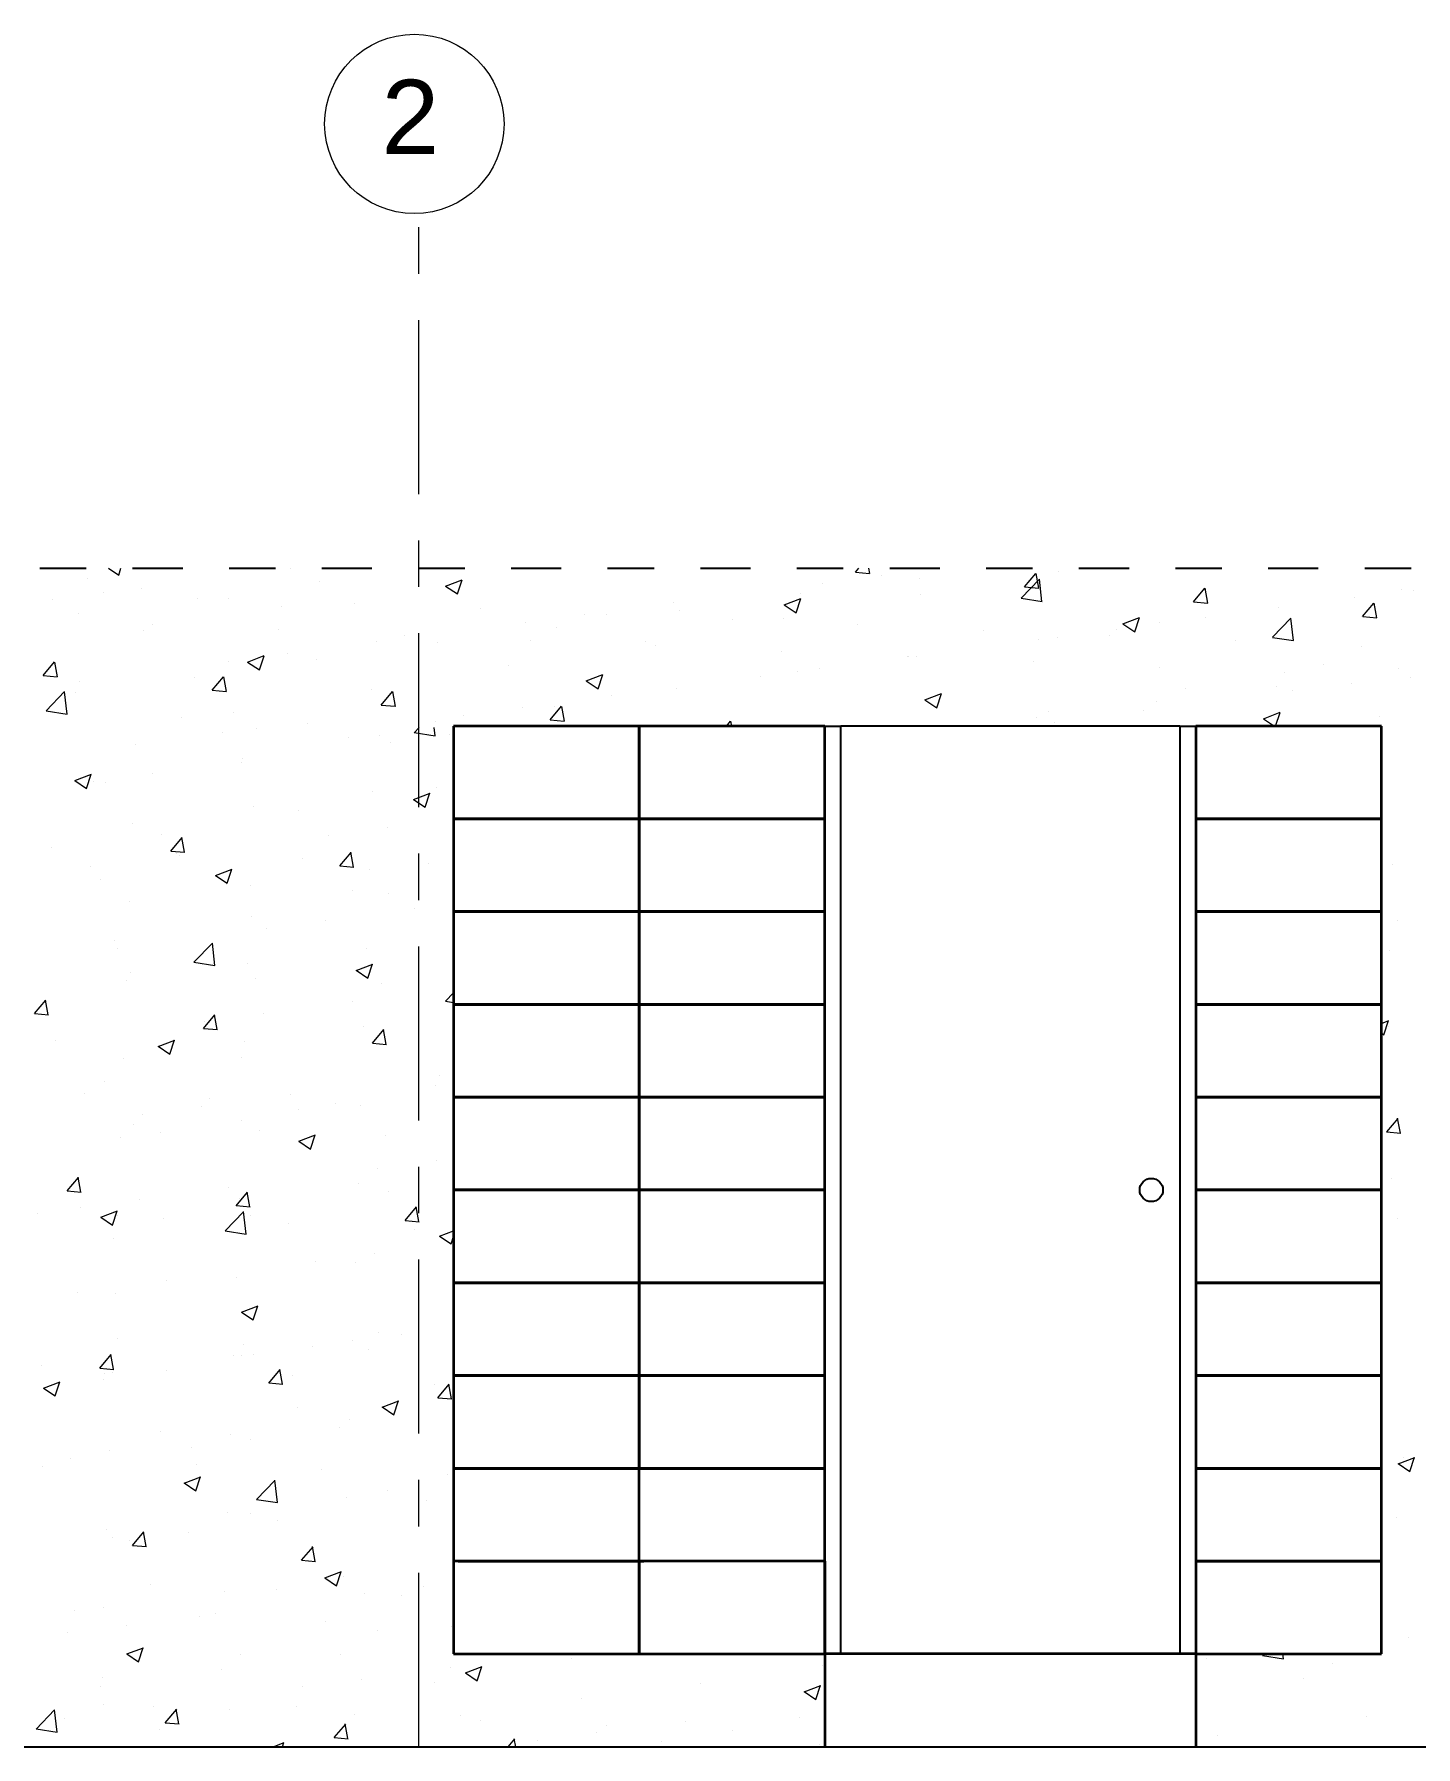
# Model space of a CAD drawing. Header units: inches. Extents: x -1721 to -596, y -6348 to -3031.
# Drawn here: x -817.963 to -814.985, y -3127.985 to -3124.294 of the extents above; entities that cross this region are included whole.
import ezdxf

# ---------------------------------------------------------------- set-up
doc = ezdxf.new("R2010")
doc.units = ezdxf.units.IN
doc.header["$MEASUREMENT"] = 0
for name, pattern in [('$0$ACAD_ISO10W100', [18, 12, -3, 0, -3]), ('$0$CENTERX2', [4, 2.5, -0.5, 0.5, -0.5]), ('$0$CENTRO2', [1.125, 0.75, -0.125, 0.125, -0.125])]:
    doc.linetypes.add(name, pattern=pattern)
for name, color, linetype, lineweight in [('$0$A-ELEV-MBE1', 1, 'Continuous', 35), ('$0$A-ELEV-PATT', 8, 'Continuous', 18), ('$0$AA - serramenti e porte', 4, 'Continuous', 25), ('$0$AA pareti non sezionate', 2, 'Continuous', 25), ('$1$AA - linee quote', 3, 'Continuous', 13)]:
    doc.layers.add(name, color=color, linetype=linetype, lineweight=lineweight)
doc.styles.add('$0$ARIAL', font='Arial.ttf')
doc.styles.add('$4$E-ROMANS', font='romans.shx', dxfattribs={"width": 0.8})
doc.dimstyles.new('$0$E-0100_TICK_12', dxfattribs={"dimscale": 0.001, "dimtxt": 70, "dimasz": 40, "dimexe": 60, "dimexo": 40, "dimgap": 60, "dimtad": 4, "dimdec": 0, "dimlfac": 100, "dimzin": 0, "dimdsep": 46, "dimtxsty": '$4$E-ROMANS', "dimblk": 'OBLIQUE', "dimblk1": 'OBLIQUE', "dimblk2": 'OBLIQUE', "dimcen": 60, "dimclrd": 256, "dimclre": 256, "dimclrt": 256, "dimadec": 0, "dimazin": 0, "dimtfac": 1, "dimtdec": 0, "dimtmove": 1, "dimatfit": 3, "dimldrblk": '$0$_Open90', "dimfxl": 1, "dimtfill": 1, "dimtolj": 1, "dimtzin": 0, "dimlwd": -1, "dimarcsym": 0})

# ---------------------------------------------------------------- blocks, each defined once
blk = doc.blocks.new('_Oblique')
at = {"color": 0, "linetype": 'ByBlock', "lineweight": -2}
blk.add_line((-0.5, -0.5), (0.5, 0.5), dxfattribs=at)
blk = doc.blocks.new('*D1092')
at = {"layer": '$1$AA - linee quote', "linetype": 'Continuous', "lineweight": -2, "transparency": 16777216}
for p, q in [((-820.1293, -3128.0254), (-820.1293, -3128.3208)), ((-817.134, -3128.0254), (-817.134, -3128.3208))]:
    blk.add_line(p, q, dxfattribs=at)
at = {"layer": '$1$AA - linee quote', "transparency": 16777216}
blk.add_line((-820.1293, -3128.2608), (-817.134, -3128.2608), dxfattribs=at)
at = {"layer": 'DEFPOINTS', "color": 0, "linetype": 'Continuous', "transparency": 16777216}
for p in [(-820.1293, -3127.9854), (-817.134, -3127.9854), (-817.134, -3128.2608)]:
    blk.add_point(p, dxfattribs=at)
at = {"layer": '$1$AA - linee quote', "linetype": 'Continuous', "transparency": 16777216, "xscale": 0.04, "yscale": 0.04, "zscale": 0.04, "rotation": 180}
blk.add_blockref('_Oblique', (-820.1293, -3128.2608), dxfattribs=at)
at = {"layer": '$1$AA - linee quote', "linetype": 'Continuous', "transparency": 16777216, "xscale": 0.04, "yscale": 0.04, "zscale": 0.04}
blk.add_blockref('_Oblique', (-817.134, -3128.2608), dxfattribs=at)
at = {"layer": '$1$AA - linee quote', "linetype": 'Continuous', "transparency": 16777216, "insert": (-818.6316, -3128.3558), "char_height": 0.07, "attachment_point": 5, "style": '$4$E-ROMANS', "bg_fill": 3, "box_fill_scale": 1.25, "bg_fill_color": 256, "bg_fill_true_color": 13158600, "bg_fill_transparency": 0}
blk.add_mtext('\\A1;300', dxfattribs=at)
blk = doc.blocks.new('$0$_Open90')
at = {"color": 0, "linetype": 'ByBlock', "lineweight": -2}
for p, q in [((-19.685, 19.685), (0, 0)), ((0, 0), (-39.37, 0)), ((0, 0), (-19.685, -19.685))]:
    blk.add_line(p, q, dxfattribs=at)
blk = doc.blocks.new('*D1093')
at = {"layer": '$1$AA - linee quote', "linetype": 'Continuous', "lineweight": -2, "transparency": 16777216}
for p, q in [((-817.134, -3128.0254), (-817.134, -3128.3208)), ((-811.144, -3128.0254), (-811.144, -3128.3208))]:
    blk.add_line(p, q, dxfattribs=at)
at = {"layer": '$1$AA - linee quote', "transparency": 16777216}
blk.add_line((-817.134, -3128.2608), (-811.144, -3128.2608), dxfattribs=at)
at = {"layer": 'DEFPOINTS', "color": 0, "linetype": 'Continuous', "transparency": 16777216}
for p in [(-817.134, -3127.9854), (-811.144, -3127.9854), (-811.144, -3128.2608)]:
    blk.add_point(p, dxfattribs=at)
at = {"layer": '$1$AA - linee quote', "linetype": 'Continuous', "transparency": 16777216, "xscale": 0.04, "yscale": 0.04, "zscale": 0.04, "rotation": 180}
blk.add_blockref('_Oblique', (-817.134, -3128.2608), dxfattribs=at)
at = {"layer": '$1$AA - linee quote', "linetype": 'Continuous', "transparency": 16777216, "xscale": 0.04, "yscale": 0.04, "zscale": 0.04}
blk.add_blockref('_Oblique', (-811.144, -3128.2608), dxfattribs=at)
at = {"layer": '$1$AA - linee quote', "linetype": 'Continuous', "transparency": 16777216, "insert": (-814.139, -3128.3558), "char_height": 0.07, "attachment_point": 5, "style": '$4$E-ROMANS', "bg_fill": 3, "box_fill_scale": 1.25, "bg_fill_color": 256, "bg_fill_true_color": 13158600, "bg_fill_transparency": 0}
blk.add_mtext('\\A1;599', dxfattribs=at)

msp = doc.modelspace()

# ---------------------------------------------------------------- linework, layer by layer
at = {"layer": '$0$A-ELEV-MBE1', "color": 9, "true_color": 0xd19cc7}
for p, q in [((-816.6593, -3125.7854), (-817.0593, -3125.7854)), ((-817.0593, -3125.7854), (-817.0593, -3125.9854)), ((-816.2593, -3125.7854), (-816.6593, -3125.7854)), ((-816.6593, -3125.7854), (-816.6593, -3125.9854)), ((-816.6593, -3125.9854), (-816.6593, -3125.7854)), ((-816.2593, -3125.9854), (-816.2593, -3125.7854)), ((-815.0593, -3125.7854), (-815.4593, -3125.7854)), ((-815.4593, -3125.7854), (-815.4593, -3125.9854)), ((-815.0593, -3125.9854), (-815.0593, -3125.7854)), ((-816.6593, -3125.9854), (-817.0593, -3125.9854)), ((-817.0593, -3125.9854), (-817.0593, -3126.1854)), ((-817.0593, -3125.9854), (-816.6593, -3125.9854)), ((-816.6593, -3126.1854), (-816.6593, -3125.9854)), ((-816.2593, -3125.9854), (-816.6593, -3125.9854)), ((-816.6593, -3125.9854), (-816.6593, -3126.1854)), ((-816.6593, -3125.9854), (-816.2593, -3125.9854)), ((-816.2593, -3126.1854), (-816.2593, -3125.9854)), ((-815.4593, -3125.9854), (-815.0593, -3125.9854)), ((-815.0593, -3125.9854), (-815.4593, -3125.9854)), ((-815.4593, -3125.9854), (-815.4593, -3126.1854)), ((-815.0593, -3126.1854), (-815.0593, -3125.9854)), ((-817.0593, -3126.1854), (-816.6593, -3126.1854)), ((-816.6593, -3126.1854), (-817.0593, -3126.1854)), ((-817.0593, -3126.1854), (-817.0593, -3126.3854)), ((-816.6593, -3126.1854), (-816.2593, -3126.1854)), ((-816.2593, -3126.1854), (-816.6593, -3126.1854)), ((-816.6593, -3126.1854), (-816.6593, -3126.3854)), ((-816.6593, -3126.3854), (-816.6593, -3126.1854)), ((-816.2593, -3126.3854), (-816.2593, -3126.1854)), ((-815.0593, -3126.1854), (-815.4593, -3126.1854)), ((-815.4593, -3126.1854), (-815.4593, -3126.3854)), ((-815.4593, -3126.1854), (-815.0593, -3126.1854)), ((-815.0593, -3126.3854), (-815.0593, -3126.1854)), ((-816.6593, -3126.3854), (-817.0593, -3126.3854)), ((-817.0593, -3126.3854), (-817.0593, -3126.5854)), ((-817.0593, -3126.3854), (-816.6593, -3126.3854)), ((-816.2593, -3126.3854), (-816.6593, -3126.3854)), ((-816.6593, -3126.3854), (-816.6593, -3126.5854)), ((-816.6593, -3126.3854), (-816.2593, -3126.3854)), ((-816.6593, -3126.5854), (-816.6593, -3126.3854)), ((-816.2593, -3126.5854), (-816.2593, -3126.3854)), ((-815.4593, -3126.3854), (-815.0593, -3126.3854)), ((-815.0593, -3126.3854), (-815.4593, -3126.3854)), ((-815.4593, -3126.3854), (-815.4593, -3126.5854)), ((-815.0593, -3126.5854), (-815.0593, -3126.3854)), ((-816.6593, -3126.5854), (-817.0593, -3126.5854)), ((-817.0593, -3126.5854), (-817.0593, -3126.7854)), ((-817.0593, -3126.5854), (-816.6593, -3126.5854)), ((-816.2593, -3126.5854), (-816.6593, -3126.5854)), ((-816.6593, -3126.5854), (-816.6593, -3126.7854)), ((-816.6593, -3126.5854), (-816.2593, -3126.5854)), ((-816.6593, -3126.7854), (-816.6593, -3126.5854)), ((-816.2593, -3126.7854), (-816.2593, -3126.5854)), ((-815.4593, -3126.5854), (-815.0593, -3126.5854)), ((-815.0593, -3126.5854), (-815.4593, -3126.5854)), ((-815.4593, -3126.5854), (-815.4593, -3126.7854)), ((-815.0593, -3126.7854), (-815.0593, -3126.5854)), ((-817.0593, -3126.7854), (-816.6593, -3126.7854)), ((-816.6593, -3126.7854), (-817.0593, -3126.7854)), ((-817.0593, -3126.7854), (-817.0593, -3126.9854)), ((-816.6593, -3126.7854), (-816.2593, -3126.7854)), ((-816.2593, -3126.7854), (-816.6593, -3126.7854)), ((-816.6593, -3126.7854), (-816.6593, -3126.9854)), ((-816.6593, -3126.9854), (-816.6593, -3126.7854)), ((-816.2593, -3126.9854), (-816.2593, -3126.7854)), ((-815.0593, -3126.7854), (-815.4593, -3126.7854)), ((-815.4593, -3126.7854), (-815.4593, -3126.9854)), ((-815.4593, -3126.7854), (-815.0593, -3126.7854)), ((-815.0593, -3126.9854), (-815.0593, -3126.7854)), ((-816.6593, -3126.9854), (-817.0593, -3126.9854)), ((-817.0593, -3126.9854), (-817.0593, -3127.1854)), ((-817.0593, -3126.9854), (-816.6593, -3126.9854)), ((-816.2593, -3126.9854), (-816.6593, -3126.9854)), ((-816.6593, -3126.9854), (-816.6593, -3127.1854)), ((-816.6593, -3126.9854), (-816.2593, -3126.9854)), ((-816.6593, -3127.1854), (-816.6593, -3126.9854)), ((-816.2593, -3127.1854), (-816.2593, -3126.9854)), ((-815.0593, -3126.9854), (-815.4593, -3126.9854)), ((-815.4593, -3126.9854), (-815.4593, -3127.1854)), ((-815.4593, -3126.9854), (-815.0593, -3126.9854)), ((-815.0593, -3127.1854), (-815.0593, -3126.9854)), ((-816.6593, -3127.1854), (-817.0593, -3127.1854)), ((-817.0593, -3127.1854), (-817.0593, -3127.3854)), ((-817.0593, -3127.1854), (-816.6593, -3127.1854)), ((-816.2593, -3127.1854), (-816.6593, -3127.1854)), ((-816.6593, -3127.1854), (-816.6593, -3127.3854)), ((-816.6593, -3127.1854), (-816.2593, -3127.1854)), ((-816.6593, -3127.3854), (-816.6593, -3127.1854)), ((-816.2593, -3127.3854), (-816.2593, -3127.1854)), ((-815.4593, -3127.1854), (-815.0593, -3127.1854)), ((-815.0593, -3127.1854), (-815.4593, -3127.1854)), ((-815.4593, -3127.1854), (-815.4593, -3127.3854)), ((-815.0593, -3127.3854), (-815.0593, -3127.1854)), ((-816.6593, -3127.3854), (-817.0593, -3127.3854)), ((-817.0593, -3127.3854), (-817.0593, -3127.5854)), ((-817.0593, -3127.3854), (-816.6593, -3127.3854)), ((-816.6593, -3127.5854), (-816.6593, -3127.3854)), ((-816.6593, -3127.3854), (-816.2593, -3127.3854)), ((-816.2593, -3127.3854), (-816.6593, -3127.3854)), ((-816.2593, -3127.5854), (-816.2593, -3127.3854)), ((-815.0593, -3127.3854), (-815.4593, -3127.3854)), ((-815.4593, -3127.3854), (-815.4593, -3127.5854)), ((-815.4593, -3127.3854), (-815.0593, -3127.3854)), ((-815.0593, -3127.5854), (-815.0593, -3127.3854)), ((-816.6593, -3127.5854), (-817.0593, -3127.5854)), ((-817.0593, -3127.5854), (-817.0593, -3127.7854)), ((-817.0493, -3127.5854), (-816.6493, -3127.5854)), ((-816.6593, -3127.7854), (-816.6593, -3127.5854)), ((-816.2593, -3127.5854), (-816.6593, -3127.5854)), ((-816.6593, -3127.5854), (-816.6593, -3127.7854)), ((-816.2593, -3127.5854), (-816.2593, -3127.7854)), ((-815.0593, -3127.5854), (-815.4593, -3127.5854)), ((-815.4593, -3127.5854), (-815.4593, -3127.7854)), ((-815.4593, -3127.5854), (-815.0593, -3127.5854)), ((-815.0593, -3127.7854), (-815.0593, -3127.5854)), ((-817.0593, -3127.7854), (-816.6593, -3127.7854)), ((-816.6593, -3127.7854), (-816.2593, -3127.7854)), ((-816.2593, -3127.7854), (-816.2593, -3127.9854)), ((-815.4593, -3127.7854), (-816.2593, -3127.7854)), ((-815.4593, -3127.7854), (-815.0593, -3127.7854)), ((-815.4593, -3127.7854), (-815.4593, -3127.9854))]:
    msp.add_line(p, q, dxfattribs=at)
at = {"layer": '$0$A-ELEV-MBE1'}
for p, q in [((-817.0593, -3127.5854), (-817.0593, -3127.7854)), ((-816.2593, -3127.5854), (-816.2593, -3127.7854)), ((-816.2593, -3127.7854), (-816.2593, -3127.5854))]:
    msp.add_line(p, q, dxfattribs=at)
at = {"layer": '$0$A-ELEV-PATT', "linetype": 'Continuous'}
for p, q in [((-817.803, -3125.4454), (-817.7813, -3125.46)), ((-817.7813, -3125.46), (-817.7764, -3125.4454)), ((-817.4113, -3125.4459), (-817.4113, -3125.4459)), ((-816.1929, -3125.4537), (-816.1859, -3125.4454)), ((-816.1928, -3125.4538), (-816.1625, -3125.4564)), ((-816.1621, -3125.4566), (-816.1641, -3125.4454)), ((-815.7559, -3125.4517), (-815.7559, -3125.4517)), ((-817.8492, -3125.4675), (-817.8492, -3125.4675)), ((-817.7322, -3125.4881), (-817.7322, -3125.4881)), ((-817.3479, -3125.4729), (-817.3479, -3125.4729)), ((-817.135, -3125.4773), (-817.135, -3125.4773)), ((-817.0766, -3125.4836), (-817.0411, -3125.4699)), ((-817.0765, -3125.4837), (-817.0513, -3125.5007)), ((-817.0512, -3125.5007), (-817.0409, -3125.47)), ((-816.2642, -3125.4776), (-816.2642, -3125.4776)), ((-816.137, -3125.4609), (-816.137, -3125.4609)), ((-816.0554, -3125.4673), (-816.0554, -3125.4673)), ((-815.8362, -3125.51), (-815.7966, -3125.4687)), ((-815.8285, -3125.4856), (-815.804, -3125.4564)), ((-815.8284, -3125.4857), (-815.7981, -3125.4883)), ((-815.7977, -3125.4885), (-815.8036, -3125.4566)), ((-815.791, -3125.5171), (-815.7966, -3125.4688)), ((-815.4641, -3125.5175), (-815.4396, -3125.4883)), ((-815.4333, -3125.5204), (-815.4392, -3125.4885)), ((-817.9246, -3125.5135), (-817.9246, -3125.5135)), ((-817.815, -3125.4983), (-817.815, -3125.4983)), ((-817.6117, -3125.5109), (-817.6117, -3125.5109)), ((-817.5438, -3125.5098), (-817.5438, -3125.5098)), ((-817.4312, -3125.5281), (-817.4312, -3125.5281)), ((-817.2726, -3125.5213), (-817.2726, -3125.5213)), ((-816.585, -3125.5199), (-816.585, -3125.5199)), ((-816.3466, -3125.5242), (-816.311, -3125.5106)), ((-816.3465, -3125.5244), (-816.3212, -3125.5414)), ((-816.3212, -3125.5414), (-816.3109, -3125.5107)), ((-816.312, -3125.4998), (-816.312, -3125.4998)), ((-816.0522, -3125.5025), (-816.0522, -3125.5025)), ((-815.8361, -3125.5101), (-815.7909, -3125.5171)), ((-815.4641, -3125.5175), (-815.4337, -3125.5202)), ((-815.117, -3125.5094), (-815.117, -3125.5094)), ((-815.0998, -3125.5494), (-815.0753, -3125.5202)), ((-815.069, -3125.5522), (-815.0748, -3125.5204)), ((-815.0164, -3125.4919), (-815.0164, -3125.4919)), ((-814.9899, -3125.4926), (-814.9899, -3125.4926)), ((-817.8683, -3125.5435), (-817.8683, -3125.5435)), ((-817.0014, -3125.5327), (-817.0014, -3125.5327)), ((-816.9046, -3125.562), (-816.9046, -3125.562)), ((-816.7774, -3125.5452), (-816.7774, -3125.5452)), ((-816.7302, -3125.5442), (-816.7302, -3125.5442)), ((-816.5728, -3125.5356), (-816.5728, -3125.5356)), ((-816.4591, -3125.5556), (-816.4591, -3125.5556)), ((-816.3485, -3125.5534), (-816.3485, -3125.5534)), ((-815.6165, -3125.5649), (-815.581, -3125.5513)), ((-815.6164, -3125.5651), (-815.5911, -3125.5821)), ((-815.5911, -3125.5821), (-815.5808, -3125.5514)), ((-815.5369, -3125.5626), (-815.5369, -3125.5626)), ((-815.4379, -3125.5516), (-815.4379, -3125.5516)), ((-815.294, -3125.594), (-815.2545, -3125.5528)), ((-815.2803, -3125.53), (-815.2803, -3125.53)), ((-815.2488, -3125.6012), (-815.2545, -3125.5529)), ((-815.0997, -3125.5494), (-815.0693, -3125.5521)), ((-817.7275, -3125.579), (-817.7275, -3125.579)), ((-817.7079, -3125.5666), (-817.7079, -3125.5666)), ((-817.4367, -3125.578), (-817.4367, -3125.578)), ((-817.1655, -3125.5895), (-817.1655, -3125.5895)), ((-816.8943, -3125.6009), (-816.8943, -3125.6009)), ((-816.8366, -3125.5737), (-816.8366, -3125.5737)), ((-816.1879, -3125.5671), (-816.1879, -3125.5671)), ((-815.9167, -3125.5785), (-815.9167, -3125.5785)), ((-815.7977, -3125.5983), (-815.7977, -3125.5983)), ((-815.7574, -3125.5937), (-815.7574, -3125.5937)), ((-815.6455, -3125.59), (-815.6455, -3125.59)), ((-815.6303, -3125.577), (-815.6303, -3125.577)), ((-815.3743, -3125.6015), (-815.3743, -3125.6015)), ((-815.294, -3125.5942), (-815.2488, -3125.6012)), ((-817.5035, -3125.6474), (-817.4679, -3125.6337)), ((-817.4781, -3125.6646), (-817.4678, -3125.6339)), ((-817.4178, -3125.6295), (-817.4178, -3125.6295)), ((-817.2254, -3125.6042), (-817.2254, -3125.6042)), ((-817.0932, -3125.6062), (-817.0932, -3125.6062)), ((-816.6447, -3125.6042), (-816.6447, -3125.6042)), ((-816.6231, -3125.6124), (-816.6231, -3125.6124)), ((-816.352, -3125.6239), (-816.352, -3125.6239)), ((-816.0808, -3125.6353), (-816.0808, -3125.6353)), ((-816.0783, -3125.6359), (-816.0783, -3125.6359)), ((-816.0616, -3125.6364), (-816.0616, -3125.6364)), ((-815.1032, -3125.6129), (-815.1032, -3125.6129)), ((-817.9442, -3125.6765), (-817.9197, -3125.6473)), ((-817.9134, -3125.6793), (-817.9193, -3125.6475)), ((-817.545, -3125.6463), (-817.545, -3125.6463)), ((-817.5034, -3125.6475), (-817.4781, -3125.6646)), ((-817.3541, -3125.642), (-817.3541, -3125.642)), ((-816.941, -3125.6551), (-816.941, -3125.6551)), ((-816.7734, -3125.6881), (-816.7378, -3125.6744)), ((-816.748, -3125.7053), (-816.7377, -3125.6746)), ((-816.3181, -3125.6689), (-816.3181, -3125.6689)), ((-816.2707, -3125.6613), (-816.2707, -3125.6613)), ((-815.8096, -3125.6468), (-815.8096, -3125.6468)), ((-815.5384, -3125.6582), (-815.5384, -3125.6582)), ((-815.2672, -3125.6697), (-815.2672, -3125.6697)), ((-815.1844, -3125.6531), (-815.1844, -3125.6531)), ((-815.0226, -3125.6611), (-815.0226, -3125.6611)), ((-817.9442, -3125.6765), (-817.9138, -3125.6792)), ((-817.9375, -3125.7526), (-817.8979, -3125.7113)), ((-817.8923, -3125.7597), (-817.8979, -3125.7114)), ((-817.8745, -3125.7126), (-817.8745, -3125.7126)), ((-817.8658, -3125.6885), (-817.8658, -3125.6885)), ((-817.6179, -3125.6801), (-817.6179, -3125.6801)), ((-817.5799, -3125.7083), (-817.5554, -3125.6791)), ((-817.5798, -3125.7084), (-817.5494, -3125.711)), ((-817.5491, -3125.7112), (-817.5549, -3125.6794)), ((-817.2372, -3125.7059), (-817.2372, -3125.7059)), ((-817.2155, -3125.7402), (-817.191, -3125.711)), ((-817.1847, -3125.7431), (-817.1906, -3125.7112)), ((-816.7733, -3125.6882), (-816.748, -3125.7053)), ((-816.579, -3125.7047), (-816.579, -3125.7047)), ((-816.3978, -3125.678), (-816.3978, -3125.678)), ((-815.4806, -3125.7039), (-815.4806, -3125.7039)), ((-815.2865, -3125.6991), (-815.2865, -3125.6991)), ((-815.2507, -3125.7097), (-815.2507, -3125.7097)), ((-815.1235, -3125.693), (-815.1235, -3125.693)), ((-814.996, -3125.6812), (-814.996, -3125.6812)), ((-817.2154, -3125.7403), (-817.1851, -3125.7429)), ((-816.9111, -3125.7456), (-816.9111, -3125.7456)), ((-816.8511, -3125.7721), (-816.8266, -3125.7429)), ((-816.8428, -3125.7428), (-816.8428, -3125.7428)), ((-816.8203, -3125.775), (-816.8262, -3125.7431)), ((-816.7187, -3125.7202), (-816.7187, -3125.7202)), ((-816.0434, -3125.7288), (-816.0078, -3125.7151)), ((-816.0432, -3125.7289), (-816.018, -3125.7459)), ((-816.0179, -3125.7459), (-816.0076, -3125.7152)), ((-815.5431, -3125.7317), (-815.5431, -3125.7317)), ((-817.9374, -3125.7527), (-817.8922, -3125.7597)), ((-817.916, -3125.7566), (-817.916, -3125.7566)), ((-817.6449, -3125.768), (-817.6449, -3125.768)), ((-817.5335, -3125.7568), (-817.5335, -3125.7568)), ((-817.3737, -3125.7795), (-817.3737, -3125.7795)), ((-817.0994, -3125.7753), (-817.0994, -3125.7753)), ((-817.0382, -3125.7623), (-817.0382, -3125.7623)), ((-816.8511, -3125.7721), (-816.8207, -3125.7748)), ((-816.4712, -3125.7854), (-816.4623, -3125.7748)), ((-816.4599, -3125.7854), (-816.4618, -3125.775)), ((-815.8039, -3125.7674), (-815.8039, -3125.7674)), ((-815.7769, -3125.7548), (-815.7769, -3125.7548)), ((-815.7639, -3125.7773), (-815.7639, -3125.7773)), ((-815.5715, -3125.752), (-815.5715, -3125.752)), ((-815.3133, -3125.7695), (-815.2777, -3125.7558)), ((-815.3132, -3125.7696), (-815.2897, -3125.7854)), ((-815.2875, -3125.7854), (-815.2776, -3125.7559)), ((-815.0627, -3125.7646), (-815.0627, -3125.7646)), ((-817.5568, -3125.7997), (-817.5568, -3125.7997)), ((-817.4849, -3125.7899), (-817.4849, -3125.7899)), ((-817.2856, -3125.8111), (-817.2856, -3125.8111)), ((-817.2182, -3125.8055), (-817.2182, -3125.8055)), ((-817.1961, -3125.8209), (-817.1961, -3125.8209)), ((-817.1443, -3125.7995), (-817.0992, -3125.8065)), ((-817.1442, -3125.7998), (-817.1333, -3125.7885)), ((-817.099, -3125.8066), (-817.1011, -3125.7885)), ((-817.0689, -3125.8042), (-817.0689, -3125.8042)), ((-817.7457, -3125.8257), (-817.7457, -3125.8257)), ((-817.5145, -3125.8563), (-817.5145, -3125.8563)), ((-817.8757, -3125.903), (-817.8401, -3125.8893)), ((-817.8508, -3125.9197), (-817.8405, -3125.889)), ((-817.7093, -3125.8885), (-817.7093, -3125.8885)), ((-817.5169, -3125.8631), (-817.5169, -3125.8631)), ((-817.8759, -3125.9027), (-817.8507, -3125.9197)), ((-817.8365, -3125.9052), (-817.8365, -3125.9052)), ((-817.8107, -3125.9072), (-817.8107, -3125.9072)), ((-817.2345, -3125.9265), (-817.2345, -3125.9265)), ((-817.1456, -3125.9437), (-817.1101, -3125.93)), ((-817.1207, -3125.9604), (-817.1104, -3125.9297)), ((-817.0965, -3125.917), (-817.0965, -3125.917)), ((-817.4911, -3125.959), (-817.4911, -3125.959)), ((-817.3927, -3125.9679), (-817.3927, -3125.9679)), ((-817.1459, -3125.9434), (-817.1206, -3125.9604)), ((-817.7519, -3125.9948), (-817.7519, -3125.9948)), ((-817.2025, -3126.0045), (-817.2025, -3126.0045)), ((-817.689, -3126.0187), (-817.689, -3126.0187)), ((-817.6689, -3126.055), (-817.6444, -3126.0258)), ((-817.6395, -3126.0575), (-817.6454, -3126.0256)), ((-817.3297, -3126.0213), (-817.3297, -3126.0213)), ((-817.9269, -3126.0478), (-817.9269, -3126.0478)), ((-817.6691, -3126.0549), (-817.6387, -3126.0576)), ((-817.6557, -3126.0592), (-817.6557, -3126.0592)), ((-817.6505, -3126.0635), (-817.6505, -3126.0635)), ((-817.3845, -3126.0707), (-817.3845, -3126.0707)), ((-817.3045, -3126.0869), (-817.28, -3126.0577)), ((-817.2751, -3126.0893), (-817.281, -3126.0575)), ((-817.8429, -3126.0888), (-817.8429, -3126.0888)), ((-817.8198, -3126.116), (-817.8198, -3126.116)), ((-817.5727, -3126.1072), (-817.5474, -3126.1243)), ((-817.5725, -3126.1075), (-817.5369, -3126.0938)), ((-817.5475, -3126.1243), (-817.5372, -3126.0936)), ((-817.3047, -3126.0868), (-817.2744, -3126.0894)), ((-817.2406, -3126.0956), (-817.2406, -3126.0956)), ((-817.1133, -3126.0822), (-817.1133, -3126.0822)), ((-815.0354, -3126.0848), (-815.0354, -3126.0848)), ((-817.5486, -3126.1275), (-817.5486, -3126.1275)), ((-817.4972, -3126.1281), (-817.4972, -3126.1281)), ((-817.2774, -3126.1389), (-817.2774, -3126.1389)), ((-817.1987, -3126.1457), (-817.1987, -3126.1457)), ((-817.7581, -3126.1639), (-817.7581, -3126.1639)), ((-817.1438, -3126.1796), (-817.1438, -3126.1796)), ((-817.495, -3126.1965), (-817.495, -3126.1965)), ((-817.4634, -3126.2216), (-817.4634, -3126.2216)), ((-817.3362, -3126.2049), (-817.3362, -3126.2049)), ((-815.0242, -3126.2043), (-815.0242, -3126.2043)), ((-817.7913, -3126.2474), (-817.7913, -3126.2474)), ((-817.7842, -3126.2639), (-817.7842, -3126.2639)), ((-817.619, -3126.2946), (-817.5794, -3126.2534)), ((-817.5738, -3126.3014), (-817.5794, -3126.2532)), ((-817.2468, -3126.2647), (-817.2468, -3126.2647)), ((-817.6191, -3126.2944), (-817.574, -3126.3014)), ((-817.5034, -3126.2972), (-817.5034, -3126.2972)), ((-817.2692, -3126.312), (-817.2337, -3126.2984)), ((-817.2443, -3126.3288), (-817.234, -3126.2981)), ((-815.0419, -3126.2684), (-815.0419, -3126.2684)), ((-817.7642, -3126.333), (-817.7642, -3126.333)), ((-817.7567, -3126.3175), (-817.7567, -3126.3175)), ((-817.4856, -3126.3289), (-817.4856, -3126.3289)), ((-817.2695, -3126.3118), (-817.2442, -3126.3288)), ((-817.2144, -3126.3404), (-817.2144, -3126.3404)), ((-817.9628, -3126.4052), (-817.9383, -3126.3761)), ((-817.9334, -3126.4077), (-817.9393, -3126.3759)), ((-817.0768, -3126.3787), (-817.0593, -3126.3604)), ((-817.963, -3126.4051), (-817.9326, -3126.4078)), ((-817.5984, -3126.4371), (-817.5739, -3126.4079)), ((-817.569, -3126.4396), (-817.5749, -3126.4077)), ((-817.4698, -3126.4052), (-817.4698, -3126.4052)), ((-817.2774, -3126.3799), (-817.2774, -3126.3799)), ((-817.077, -3126.3785), (-817.0593, -3126.3812)), ((-817.5986, -3126.437), (-817.5682, -3126.4397)), ((-817.597, -3126.422), (-817.597, -3126.422)), ((-817.253, -3126.4338), (-817.253, -3126.4338)), ((-817.234, -3126.469), (-817.2095, -3126.4398)), ((-817.2197, -3126.4488), (-817.2197, -3126.4488)), ((-817.2047, -3126.4715), (-817.2105, -3126.4396)), ((-815.0593, -3126.4265), (-815.0435, -3126.4204)), ((-815.0593, -3126.4473), (-815.054, -3126.4509)), ((-815.0541, -3126.4508), (-815.0438, -3126.4201)), ((-815.0449, -3126.432), (-815.0449, -3126.432)), ((-817.9178, -3126.4642), (-817.9178, -3126.4642)), ((-817.6963, -3126.4756), (-817.671, -3126.4926)), ((-817.6961, -3126.4759), (-817.6605, -3126.4622)), ((-817.6712, -3126.4926), (-817.6608, -3126.4619)), ((-817.5096, -3126.4663), (-817.5096, -3126.4663)), ((-817.2342, -3126.4689), (-817.2039, -3126.4716)), ((-817.7704, -3126.5021), (-817.7704, -3126.5021)), ((-817.516, -3126.4996), (-817.516, -3126.4996)), ((-817.8122, -3126.5505), (-817.8122, -3126.5505)), ((-817.098, -3126.5603), (-817.098, -3126.5603)), ((-817.0902, -3126.538), (-817.0902, -3126.538)), ((-817.8557, -3126.5771), (-817.8557, -3126.5771)), ((-817.5845, -3126.5885), (-817.5845, -3126.5885)), ((-817.4111, -3126.5803), (-817.4111, -3126.5803)), ((-817.7306, -3126.6224), (-817.7306, -3126.6224)), ((-817.6035, -3126.6056), (-817.6035, -3126.6056)), ((-817.5158, -3126.6354), (-817.5158, -3126.6354)), ((-817.3942, -3126.6112), (-817.3942, -3126.6112)), ((-817.3133, -3126.6), (-817.3133, -3126.6)), ((-817.2592, -3126.6029), (-817.2592, -3126.6029)), ((-815.0478, -3126.6603), (-815.0233, -3126.6311)), ((-815.0185, -3126.6627), (-815.0243, -3126.6309)), ((-817.7766, -3126.6712), (-817.7766, -3126.6712)), ((-817.7486, -3126.6453), (-817.7486, -3126.6453)), ((-817.6905, -3126.662), (-817.6905, -3126.662)), ((-817.4774, -3126.6567), (-817.4774, -3126.6567)), ((-817.3928, -3126.6804), (-817.3573, -3126.6668)), ((-817.3679, -3126.6972), (-817.3576, -3126.6665)), ((-817.2062, -3126.6682), (-817.2062, -3126.6682)), ((-815.048, -3126.6602), (-815.0177, -3126.6628)), ((-817.3931, -3126.6801), (-817.3678, -3126.6972)), ((-817.2239, -3126.7384), (-817.2239, -3126.7384)), ((-817.0967, -3126.7217), (-817.0967, -3126.7217)), ((-817.8923, -3126.7874), (-817.8678, -3126.7582)), ((-817.8629, -3126.7898), (-817.8688, -3126.758)), ((-817.5447, -3126.7806), (-817.5447, -3126.7806)), ((-817.2654, -3126.772), (-817.2654, -3126.772)), ((-815.0367, -3126.7599), (-815.0367, -3126.7599)), ((-817.8925, -3126.7873), (-817.8621, -3126.7899)), ((-817.7371, -3126.806), (-817.7371, -3126.806)), ((-817.5281, -3126.8191), (-817.4978, -3126.8218)), ((-817.5279, -3126.8192), (-817.5034, -3126.7901)), ((-817.5219, -3126.8046), (-817.5219, -3126.8046)), ((-817.4985, -3126.8217), (-817.5044, -3126.7898)), ((-817.2002, -3126.7889), (-817.2002, -3126.7889)), ((-817.9567, -3126.8353), (-817.9567, -3126.8353)), ((-817.8643, -3126.8227), (-817.8643, -3126.8227)), ((-817.8199, -3126.844), (-817.7947, -3126.861)), ((-817.8197, -3126.8443), (-817.7841, -3126.8306)), ((-817.7948, -3126.861), (-817.7845, -3126.8303)), ((-817.7828, -3126.8403), (-817.7828, -3126.8403)), ((-817.6856, -3126.8467), (-817.6856, -3126.8467)), ((-817.5516, -3126.8736), (-817.5121, -3126.8323)), ((-817.5065, -3126.8804), (-817.5121, -3126.8321)), ((-817.4965, -3126.8398), (-817.4965, -3126.8398)), ((-817.1638, -3126.851), (-817.1334, -3126.8537)), ((-817.1635, -3126.8511), (-817.1391, -3126.8219)), ((-817.1342, -3126.8536), (-817.1401, -3126.8217)), ((-815.0257, -3126.8476), (-815.0257, -3126.8476)), ((-817.7928, -3126.8906), (-817.7928, -3126.8906)), ((-817.5518, -3126.8733), (-817.5066, -3126.8803)), ((-817.4144, -3126.8582), (-817.4144, -3126.8582)), ((-817.1432, -3126.8696), (-817.1432, -3126.8696)), ((-817.0899, -3126.8847), (-817.0646, -3126.9017)), ((-817.0896, -3126.8849), (-817.0593, -3126.8733)), ((-817.0647, -3126.9017), (-817.0593, -3126.8855)), ((-817.2303, -3126.922), (-817.2303, -3126.922)), ((-817.3575, -3126.9388), (-817.3575, -3126.9388)), ((-817.2715, -3126.9411), (-817.2715, -3126.9411)), ((-817.6783, -3126.981), (-817.6783, -3126.981)), ((-817.5281, -3126.9737), (-817.5281, -3126.9737)), ((-817.8707, -3127.0063), (-817.8707, -3127.0063)), ((-817.7889, -3127.0094), (-817.7889, -3127.0094)), ((-817.5164, -3127.0488), (-817.4809, -3127.0351)), ((-817.4915, -3127.0655), (-817.4812, -3127.0348)), ((-817.5167, -3127.0485), (-817.4914, -3127.0656)), ((-817.7845, -3127.1063), (-817.7845, -3127.1063)), ((-817.2777, -3127.1103), (-817.2777, -3127.1103)), ((-817.2212, -3127.092), (-817.2212, -3127.092)), ((-817.1716, -3127.0971), (-817.1716, -3127.0971)), ((-817.8218, -3127.1695), (-817.7973, -3127.1403)), ((-817.7924, -3127.1719), (-817.7983, -3127.1401)), ((-817.5343, -3127.1428), (-817.5343, -3127.1428)), ((-817.5175, -3127.1429), (-817.5175, -3127.1429)), ((-817.5133, -3127.1178), (-817.5133, -3127.1178)), ((-817.4912, -3127.1391), (-817.4912, -3127.1391)), ((-817.364, -3127.1224), (-817.364, -3127.1224)), ((-817.2421, -3127.1292), (-817.2421, -3127.1292)), ((-817.9486, -3127.1631), (-817.9486, -3127.1631)), ((-817.822, -3127.1694), (-817.7916, -3127.172)), ((-817.812, -3127.1814), (-817.812, -3127.1814)), ((-817.7951, -3127.1785), (-817.7951, -3127.1785)), ((-817.6774, -3127.1746), (-817.6774, -3127.1746)), ((-817.4574, -3127.2014), (-817.4329, -3127.1722)), ((-817.4281, -3127.2038), (-817.4339, -3127.172)), ((-817.4062, -3127.186), (-817.4062, -3127.186)), ((-817.9435, -3127.2124), (-817.9183, -3127.2294)), ((-817.9433, -3127.2126), (-817.9077, -3127.199)), ((-817.9184, -3127.2294), (-817.9081, -3127.1987)), ((-817.8137, -3127.1938), (-817.8137, -3127.1938)), ((-817.4576, -3127.2012), (-817.4273, -3127.2039)), ((-817.135, -3127.1975), (-817.135, -3127.1975)), ((-817.0995, -3127.2036), (-817.0995, -3127.2036)), ((-817.0931, -3127.2332), (-817.0686, -3127.204)), ((-817.0637, -3127.2357), (-817.0696, -3127.2038)), ((-817.3957, -3127.2544), (-817.3957, -3127.2544)), ((-817.2135, -3127.253), (-817.1882, -3127.2701)), ((-817.2132, -3127.2533), (-817.1776, -3127.2397)), ((-817.1883, -3127.2701), (-817.178, -3127.2394)), ((-817.0933, -3127.2331), (-817.0629, -3127.2358)), ((-817.3052, -3127.2974), (-817.3052, -3127.2974)), ((-817.2839, -3127.2794), (-817.2839, -3127.2794)), ((-817.692, -3127.3053), (-817.692, -3127.3053)), ((-817.5405, -3127.3119), (-817.5405, -3127.3119)), ((-817.4976, -3127.3227), (-817.4976, -3127.3227)), ((-817.8855, -3127.3645), (-817.8855, -3127.3645)), ((-817.8013, -3127.3477), (-817.8013, -3127.3477)), ((-817.6248, -3127.3395), (-817.6248, -3127.3395)), ((-815.023, -3127.3754), (-814.9874, -3127.3617)), ((-815.0109, -3127.3609), (-815.0109, -3127.3609)), ((-814.9981, -3127.3921), (-814.9878, -3127.3614)), ((-817.9456, -3127.3817), (-817.9456, -3127.3817)), ((-817.64, -3127.4172), (-817.6045, -3127.4035)), ((-817.6151, -3127.4339), (-817.6048, -3127.4032)), ((-817.6144, -3127.376), (-817.6144, -3127.376)), ((-817.3432, -3127.3875), (-817.3432, -3127.3875)), ((-817.072, -3127.3989), (-817.072, -3127.3989)), ((-815.0233, -3127.3751), (-814.998, -3127.3921)), ((-817.6403, -3127.4169), (-817.615, -3127.4339)), ((-817.4843, -3127.4525), (-817.4447, -3127.4113)), ((-817.4391, -3127.4593), (-817.4447, -3127.411)), ((-817.2017, -3127.4322), (-817.2017, -3127.4322)), ((-817.5467, -3127.481), (-817.5467, -3127.481)), ((-817.498, -3127.4831), (-817.498, -3127.4831)), ((-817.4845, -3127.4522), (-817.4393, -3127.4593)), ((-817.2901, -3127.4485), (-817.2901, -3127.4485)), ((-817.118, -3127.4555), (-817.118, -3127.4555)), ((-817.8075, -3127.5168), (-817.8075, -3127.5168)), ((-817.4389, -3127.4978), (-817.4389, -3127.4978)), ((-815.0272, -3127.4909), (-815.0272, -3127.4909)), ((-817.7942, -3127.5339), (-817.7942, -3127.5339)), ((-817.7584, -3127.5398), (-817.7584, -3127.5398)), ((-817.7515, -3127.5515), (-817.7212, -3127.5541)), ((-817.7513, -3127.5516), (-817.7268, -3127.5224)), ((-817.722, -3127.554), (-817.7278, -3127.5222)), ((-817.6313, -3127.5231), (-817.6313, -3127.5231)), ((-817.3869, -3127.5835), (-817.3624, -3127.5543)), ((-817.3576, -3127.5859), (-817.3635, -3127.5541)), ((-817.3871, -3127.5834), (-817.3568, -3127.586)), ((-817.3371, -3127.6214), (-817.3118, -3127.6385)), ((-817.3368, -3127.6217), (-817.3012, -3127.608)), ((-817.3119, -3127.6385), (-817.3016, -3127.6078)), ((-817.2962, -3127.6176), (-817.2962, -3127.6176)), ((-817.7133, -3127.6356), (-817.7133, -3127.6356)), ((-817.5528, -3127.6501), (-817.5528, -3127.6501)), ((-817.4421, -3127.647), (-817.4421, -3127.647)), ((-817.2517, -3127.6559), (-817.2517, -3127.6559)), ((-817.1709, -3127.6585), (-817.1709, -3127.6585)), ((-817.1245, -3127.6392), (-817.1245, -3127.6392)), ((-817.8774, -3127.6924), (-817.8774, -3127.6924)), ((-817.8137, -3127.6859), (-817.8137, -3127.6859)), ((-817.6062, -3127.7038), (-817.6062, -3127.7038)), ((-817.5725, -3127.6981), (-817.5725, -3127.6981)), ((-817.8921, -3127.7402), (-817.8921, -3127.7402)), ((-817.7649, -3127.7235), (-817.7649, -3127.7235)), ((-817.335, -3127.7153), (-817.335, -3127.7153)), ((-817.2227, -3127.7353), (-817.2227, -3127.7353)), ((-817.0638, -3127.7267), (-817.0638, -3127.7267)), ((-817.7636, -3127.7855), (-817.7281, -3127.7719)), ((-817.7387, -3127.8023), (-817.7284, -3127.7716)), ((-815.0015, -3127.7502), (-815.0015, -3127.7502)), ((-817.7639, -3127.7853), (-817.7386, -3127.8023)), ((-817.519, -3127.7862), (-817.519, -3127.7862)), ((-817.3024, -3127.7867), (-817.3024, -3127.7867)), ((-817.0658, -3127.8142), (-817.0658, -3127.8142)), ((-817.0336, -3127.8262), (-816.998, -3127.8126)), ((-817.0087, -3127.843), (-816.9984, -3127.8123)), ((-816.8047, -3127.796), (-816.8047, -3127.796)), ((-816.2635, -3127.8113), (-816.2635, -3127.8113)), ((-815.4367, -3127.7955), (-815.4367, -3127.7955)), ((-815.3158, -3127.7886), (-815.2706, -3127.7956)), ((-815.3156, -3127.7889), (-815.3124, -3127.7854)), ((-815.2705, -3127.7956), (-815.2717, -3127.7854)), ((-815.1655, -3127.8069), (-815.1655, -3127.8069)), ((-817.8152, -3127.837), (-817.8152, -3127.837)), ((-817.559, -3127.8192), (-817.559, -3127.8192)), ((-817.2581, -3127.8395), (-817.2581, -3127.8395)), ((-817.101, -3127.8469), (-817.101, -3127.8469)), ((-817.0338, -3127.8259), (-817.0086, -3127.843)), ((-816.5273, -3127.8494), (-816.5273, -3127.8494)), ((-816.3035, -3127.8669), (-816.2679, -3127.8533)), ((-816.2786, -3127.8837), (-816.2683, -3127.853)), ((-815.2276, -3127.8383), (-815.2276, -3127.8383)), ((-817.8198, -3127.855), (-817.8198, -3127.855)), ((-817.3853, -3127.8563), (-817.3853, -3127.8563)), ((-816.7839, -3127.8819), (-816.7839, -3127.8819)), ((-816.3038, -3127.8666), (-816.2785, -3127.8837)), ((-817.9591, -3127.9474), (-817.9195, -3127.9061)), ((-817.9139, -3127.9541), (-817.9195, -3127.9059)), ((-817.8985, -3127.9238), (-817.8985, -3127.9238)), ((-817.8144, -3127.8938), (-817.8144, -3127.8938)), ((-817.7061, -3127.8985), (-817.7061, -3127.8985)), ((-817.6808, -3127.9337), (-817.6563, -3127.9045)), ((-817.6515, -3127.9362), (-817.6573, -3127.9043)), ((-817.5432, -3127.9053), (-817.5432, -3127.9053)), ((-817.3972, -3127.8977), (-817.3972, -3127.8977)), ((-817.272, -3127.9167), (-817.272, -3127.9167)), ((-817.0447, -3127.9177), (-817.0447, -3127.9177)), ((-816.3145, -3127.9229), (-816.3145, -3127.9229)), ((-815.091, -3127.9197), (-815.091, -3127.9197)), ((-817.9593, -3127.9471), (-817.9141, -3127.9541)), ((-817.6935, -3127.9486), (-817.6935, -3127.9486)), ((-817.681, -3127.9336), (-817.6507, -3127.9362)), ((-817.3165, -3127.9656), (-817.292, -3127.9364)), ((-817.3086, -3127.9558), (-817.3086, -3127.9558)), ((-817.2871, -3127.968), (-817.293, -3127.9362)), ((-817.0008, -3127.9282), (-817.0008, -3127.9282)), ((-816.7514, -3127.9556), (-816.7514, -3127.9556)), ((-816.7296, -3127.9396), (-816.7296, -3127.9396)), ((-816.559, -3127.9302), (-816.559, -3127.9302)), ((-816.4585, -3127.9511), (-816.4585, -3127.9511)), ((-815.4118, -3127.962), (-815.4118, -3127.962)), ((-817.4483, -3127.9854), (-817.4248, -3127.9764)), ((-817.4283, -3127.9854), (-817.4252, -3127.9761)), ((-817.3167, -3127.9655), (-817.2863, -3127.9681)), ((-816.942, -3127.9854), (-816.9276, -3127.9683)), ((-816.9254, -3127.9854), (-816.9286, -3127.9681)), ((-816.8786, -3127.9723), (-816.8786, -3127.9723)), ((-816.6107, -3127.9738), (-816.6107, -3127.9738)), ((-816.2697, -3127.9804), (-816.2697, -3127.9804))]:
    msp.add_line(p, q, dxfattribs=at)
at = {"layer": '$0$AA - serramenti e porte'}
for p, q in [((-815.4941, -3125.7854), (-816.2243, -3125.7854)), ((-816.2243, -3127.7854), (-816.2243, -3125.7854)), ((-815.4941, -3125.7854), (-815.4941, -3127.7854))]:
    msp.add_line(p, q, dxfattribs=at)
at = {"layer": '$0$AA - serramenti e porte', "ltscale": 0.8}
msp.add_circle((-815.5553, -3126.7854), 0.025, dxfattribs=at)
at = {"layer": '$0$AA pareti non sezionate', "linetype": '$0$ACAD_ISO10W100', "ltscale": 0.009}
msp.add_line((-820.1993, -3125.4454), (-810.7463, -3125.4454), dxfattribs=at)
at = {"layer": '$0$AA pareti non sezionate'}
msp.add_line((-820.1993, -3127.9854), (-811.0593, -3127.9854), dxfattribs=at)
at = {"layer": '$1$AA - linee quote', "linetype": '$0$CENTRO2', "ltscale": 0.5}
msp.add_line((-817.134, -3127.9854), (-817.134, -3124.6809), dxfattribs=at)
at = {"layer": '$1$AA - linee quote'}
msp.add_circle((-817.144, -3124.4876), 0.1933, dxfattribs=at)
for p, q in [((-816.2593, -3125.7854), (-816.2243, -3125.7854)), ((-815.4941, -3125.7854), (-815.4593, -3125.7854))]:
    msp.add_line(p, q)

# ---------------------------------------------------------------- texts
at = {"layer": '$1$AA - linee quote', "linetype": '$0$CENTERX2', "ltscale": 5, "style": '$0$ARIAL'}
msp.add_attdef('2', (-817.2146, -3124.5524), '', height=0.16, dxfattribs=at)

# ---------------------------------------------------------------- next in the draw order: dimensions: what is measured, and where the dimension line sits
at = {"layer": '$1$AA - linee quote', "linetype": 'Continuous'}
dim = msp.add_linear_dim(base=(-817.134, -3128.2608), p1=(-820.1293, -3127.9854), p2=(-817.134, -3127.9854), dimstyle='$0$E-0100_TICK_12', dxfattribs=at)
dim.commit()
dim.dimension.update_dxf_attribs({"geometry": '*D1092', "text_midpoint": (-818.6316, -3128.3558)})

# ---------------------------------------------------------------- next in the draw order: dimensions: what is measured, and where the dimension line sits
dim = msp.add_linear_dim(base=(-811.144, -3128.2608), p1=(-817.134, -3127.9854), p2=(-811.144, -3127.9854), dimstyle='$0$E-0100_TICK_12', dxfattribs=at)
dim.commit()
dim.dimension.update_dxf_attribs({"geometry": '*D1093', "text_midpoint": (-814.139, -3128.3558)})

doc.saveas('drawing.dxf')
